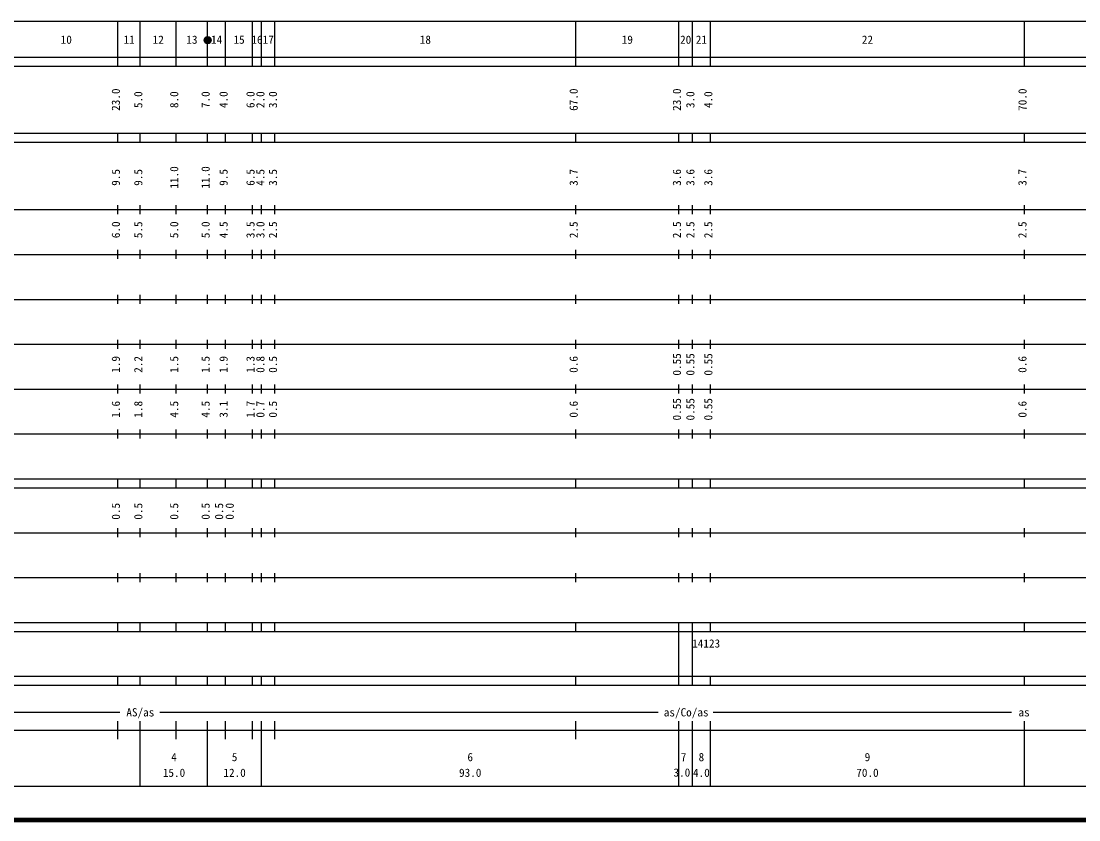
# Model space of a CAD drawing. Units: millimetres on the paper, enlarged 1000 times. Extents: x 40000 to 680000, y 20000 to 380000.
# Drawn here: x 314449 to 550098, y 20000 to 198000 of the extents above; entities that cross this region are included whole.
import ezdxf
from ezdxf.enums import TextEntityAlignment as Align

# ---------------------------------------------------------------- set-up
doc = ezdxf.new("R2010")
doc.units = ezdxf.units.MM
doc.header["$LTSCALE"] = 1000
doc.layers.add('M-TTL', color=7, linetype='Continuous', lineweight=13)
doc.layers.add('M-TTL-BAND', color=7, linetype='Continuous', lineweight=25)
doc.styles.add('ＭＳ ゴシック', font='')
doc.styles.get('ＭＳ ゴシック').set_extended_font_data('MS Gothic')

msp = doc.modelspace()

# ---------------------------------------------------------------- linework, layer by layer
at = {"layer": 'M-TTL', "color": 2, "lineweight": 140}
msp.add_line((40000, 20000), (680000, 20000), dxfattribs=at)
at = {"layer": 'M-TTL-BAND'}
for p, q in [((68000, 198000), (579000, 198000)), ((336000, 188000), (336000, 198000)), ((341000, 188000), (341000, 198000)), ((349000, 188000), (349000, 198000)), ((356000, 188000), (356000, 198000)), ((360000, 188000), (360000, 198000)), ((366000, 188000), (366000, 198000)), ((368000, 188000), (368000, 198000)), ((371000, 188000), (371000, 198000)), ((438000, 188000), (438000, 198000)), ((461000, 188000), (461000, 198000)), ((464000, 188000), (464000, 198000)), ((468000, 188000), (468000, 198000)), ((538000, 188000), (538000, 198000)), ((40000, 190000), (579000, 190000)), ((40000, 188000), (579000, 188000)), ((40000, 173000), (579000, 173000)), ((336000, 171000), (336000, 173000)), ((341000, 171000), (341000, 173000)), ((349000, 171000), (349000, 173000)), ((356000, 171000), (356000, 173000)), ((360000, 171000), (360000, 173000)), ((366000, 171000), (366000, 173000)), ((368000, 171000), (368000, 173000)), ((371000, 171000), (371000, 173000)), ((438000, 171000), (438000, 173000)), ((461000, 171000), (461000, 173000)), ((464000, 171000), (464000, 173000)), ((468000, 171000), (468000, 173000)), ((538000, 171000), (538000, 173000)), ((40000, 171000), (579000, 171000)), ((40000, 156000), (579000, 156000)), ((336000, 155000), (336000, 157000)), ((341000, 155000), (341000, 157000)), ((349000, 155000), (349000, 157000)), ((356000, 155000), (356000, 157000)), ((360000, 155000), (360000, 157000)), ((366000, 155000), (366000, 157000)), ((368000, 155000), (368000, 157000)), ((371000, 155000), (371000, 157000)), ((438000, 155000), (438000, 157000)), ((461000, 155000), (461000, 157000)), ((464000, 155000), (464000, 157000)), ((468000, 155000), (468000, 157000)), ((538000, 155000), (538000, 157000)), ((336000, 145000), (336000, 147000)), ((341000, 145000), (341000, 147000)), ((349000, 145000), (349000, 147000)), ((356000, 145000), (356000, 147000)), ((360000, 145000), (360000, 147000)), ((366000, 145000), (366000, 147000)), ((368000, 145000), (368000, 147000)), ((371000, 145000), (371000, 147000)), ((438000, 145000), (438000, 147000)), ((461000, 145000), (461000, 147000)), ((464000, 145000), (464000, 147000)), ((468000, 145000), (468000, 147000)), ((538000, 145000), (538000, 147000)), ((46000, 146000), (579000, 146000)), ((336000, 135000), (336000, 137000)), ((341000, 135000), (341000, 137000)), ((349000, 135000), (349000, 137000)), ((356000, 135000), (356000, 137000)), ((360000, 135000), (360000, 137000)), ((366000, 135000), (366000, 137000)), ((368000, 135000), (368000, 137000)), ((371000, 135000), (371000, 137000)), ((438000, 135000), (438000, 137000)), ((461000, 135000), (461000, 137000)), ((464000, 135000), (464000, 137000)), ((468000, 135000), (468000, 137000)), ((538000, 135000), (538000, 137000)), ((52000, 136000), (579000, 136000)), ((46000, 126000), (579000, 126000)), ((336000, 125000), (336000, 127000)), ((341000, 125000), (341000, 127000)), ((349000, 125000), (349000, 127000)), ((356000, 125000), (356000, 127000)), ((360000, 125000), (360000, 127000)), ((366000, 125000), (366000, 127000)), ((368000, 125000), (368000, 127000)), ((371000, 125000), (371000, 127000)), ((438000, 125000), (438000, 127000)), ((461000, 125000), (461000, 127000)), ((464000, 125000), (464000, 127000)), ((468000, 125000), (468000, 127000)), ((538000, 125000), (538000, 127000)), ((52000, 116000), (579000, 116000)), ((336000, 115000), (336000, 117000)), ((341000, 115000), (341000, 117000)), ((349000, 115000), (349000, 117000)), ((356000, 115000), (356000, 117000)), ((360000, 115000), (360000, 117000)), ((366000, 115000), (366000, 117000)), ((368000, 115000), (368000, 117000)), ((371000, 115000), (371000, 117000)), ((438000, 115000), (438000, 117000)), ((461000, 115000), (461000, 117000)), ((464000, 115000), (464000, 117000)), ((468000, 115000), (468000, 117000)), ((538000, 115000), (538000, 117000)), ((336000, 105000), (336000, 107000)), ((341000, 105000), (341000, 107000)), ((349000, 105000), (349000, 107000)), ((356000, 105000), (356000, 107000)), ((360000, 105000), (360000, 107000)), ((366000, 105000), (366000, 107000)), ((368000, 105000), (368000, 107000)), ((371000, 105000), (371000, 107000)), ((438000, 105000), (438000, 107000)), ((461000, 105000), (461000, 107000)), ((464000, 105000), (464000, 107000)), ((468000, 105000), (468000, 107000)), ((538000, 105000), (538000, 107000)), ((46000, 106000), (579000, 106000)), ((40000, 96000), (579000, 96000)), ((336000, 94000), (336000, 96000)), ((341000, 94000), (341000, 96000)), ((349000, 94000), (349000, 96000)), ((356000, 94000), (356000, 96000)), ((360000, 94000), (360000, 96000)), ((366000, 94000), (366000, 96000)), ((368000, 94000), (368000, 96000)), ((371000, 94000), (371000, 96000)), ((438000, 94000), (438000, 96000)), ((461000, 94000), (461000, 96000)), ((464000, 94000), (464000, 96000)), ((468000, 94000), (468000, 96000)), ((538000, 94000), (538000, 96000)), ((40000, 94000), (579000, 94000)), ((336000, 83000), (336000, 85000)), ((341000, 83000), (341000, 85000)), ((349000, 83000), (349000, 85000)), ((356000, 83000), (356000, 85000)), ((360000, 83000), (360000, 85000)), ((366000, 83000), (366000, 85000)), ((368000, 83000), (368000, 85000)), ((371000, 83000), (371000, 85000)), ((438000, 83000), (438000, 85000)), ((461000, 83000), (461000, 85000)), ((464000, 83000), (464000, 85000)), ((468000, 83000), (468000, 85000)), ((538000, 83000), (538000, 85000)), ((49000, 84000), (579000, 84000)), ((40000, 74000), (579000, 74000)), ((336000, 73000), (336000, 75000)), ((341000, 73000), (341000, 75000)), ((349000, 73000), (349000, 75000)), ((356000, 73000), (356000, 75000)), ((360000, 73000), (360000, 75000)), ((366000, 73000), (366000, 75000)), ((368000, 73000), (368000, 75000)), ((371000, 73000), (371000, 75000)), ((438000, 73000), (438000, 75000)), ((461000, 73000), (461000, 75000)), ((464000, 73000), (464000, 75000)), ((468000, 73000), (468000, 75000)), ((538000, 73000), (538000, 75000)), ((40000, 64000), (579000, 64000)), ((336000, 62000), (336000, 64000)), ((341000, 62000), (341000, 64000)), ((349000, 62000), (349000, 64000)), ((356000, 62000), (356000, 64000)), ((360000, 62000), (360000, 64000)), ((366000, 62000), (366000, 64000)), ((368000, 62000), (368000, 64000)), ((371000, 62000), (371000, 64000)), ((438000, 62000), (438000, 64000)), ((461000, 62000), (461000, 64000)), ((464000, 62000), (464000, 64000)), ((468000, 62000), (468000, 64000)), ((538000, 62000), (538000, 64000)), ((40000, 62000), (579000, 62000)), ((461000, 52000), (461000, 62000)), ((464000, 52000), (464000, 62000)), ((40000, 52000), (579000, 52000)), ((336000, 50000), (336000, 52000)), ((341000, 50000), (341000, 52000)), ((349000, 50000), (349000, 52000)), ((356000, 50000), (356000, 52000)), ((360000, 50000), (360000, 52000)), ((366000, 50000), (366000, 52000)), ((368000, 50000), (368000, 52000)), ((371000, 50000), (371000, 52000)), ((438000, 50000), (438000, 52000)), ((461000, 50000), (461000, 52000)), ((464000, 50000), (464000, 52000)), ((468000, 50000), (468000, 52000)), ((538000, 50000), (538000, 52000)), ((40000, 50000), (579000, 50000)), ((71000, 44000), (336416, 44000)), ((345311, 44000), (456404, 44000)), ((468594, 44000), (535121, 44000)), ((336000, 38000), (336000, 42000)), ((341000, 27500), (341000, 42000)), ((349000, 38000), (349000, 42000)), ((356000, 27500), (356000, 42000)), ((360000, 38000), (360000, 42000)), ((366000, 38000), (366000, 42000)), ((368000, 27500), (368000, 42000)), ((371000, 38000), (371000, 42000)), ((438000, 38000), (438000, 42000)), ((461000, 27500), (461000, 42000)), ((464000, 27500), (464000, 42000)), ((468000, 27500), (468000, 42000)), ((538000, 27500), (538000, 42000)), ((40000, 40000), (579000, 40000)), ((68000, 27500), (579000, 27500))]:
    msp.add_line(p, q, dxfattribs=at)
at = {"layer": 'M-TTL-BAND', "lineweight": 13}
msp.add_line((356000, 188000), (356000, 198000), dxfattribs=at)
at = {"layer": 'M-TTL-BAND'}
msp.add_circle((356003, 193765), 800, dxfattribs=at)
at = {"layer": 'M-TTL-BAND', "lineweight": 13}
for radius in [700, 600, 500, 400, 300, 200, 100, 25]:
    msp.add_circle((356000, 193765), radius, dxfattribs=at)

# ---------------------------------------------------------------- texts
at = {"layer": 'M-TTL-BAND', "style": 'ＭＳ ゴシック'}
for s, p in [('10', (324500, 192405)), ('11', (338500, 192405)), ('12', (345000, 192405)), ('13', (352500, 192405)), ('14', (358000, 192405)), ('15', (363000, 192405)), ('16', (367000, 192405)), ('17', (369500, 192405)), ('18', (404500, 192405)), ('19', (449500, 192405)), ('20', (462500, 192405)), ('21', (466000, 192405)), ('22', (503000, 192405)), ('AS/as', (341000, 42500)), ('as/Co/as', (462607, 42500)), ('as', (537895, 42500)), ('4', (348500, 32523)), ('5', (362000, 32523)), ('6', (414500, 32523)), ('7', (462042, 32523)), ('8', (466000, 32523)), ('9', (503000, 32523)), ('15.0', (348500, 29033)), ('12.0', (362000, 29033)), ('93.0', (414500, 29033)), ('3.0', (461649, 29077)), ('4.0', (466000, 29033)), ('70.0', (503000, 29033))]:
    msp.add_text(s, height=1833, dxfattribs=at).set_placement(p, align=Align.BOTTOM_CENTER)
for s, p in [('23.0', (337000, 180500)), ('5.0', (342000, 180500)), ('8.0', (350000, 180500)), ('7.0', (357000, 180500)), ('4.0', (361000, 180500)), ('6.0', (367000, 180500)), ('2.0', (369205, 180500)), ('3.0', (372000, 180500)), ('67.0', (439000, 180500)), ('23.0', (462000, 180500)), ('3.0', (465000, 180500)), ('4.0', (469000, 180500)), ('70.0', (539000, 180500)), ('11.0', (350000, 163174)), ('11.0', (357000, 163174)), ('9.5', (337000, 163174)), ('9.5', (342000, 163174)), ('9.5', (361000, 163174)), ('6.5', (367000, 163174)), ('4.5', (369205, 163174)), ('3.5', (372000, 163174)), ('3.7', (439000, 163174)), ('3.6', (462000, 163174)), ('3.6', (465000, 163174)), ('3.6', (469000, 163174)), ('3.7', (538982, 163174)), ('6.0', (337000, 151500)), ('5.5', (342000, 151500)), ('5.0', (350000, 151500)), ('5.0', (357000, 151500)), ('4.5', (361000, 151500)), ('3.5', (367000, 151500)), ('3.0', (369205, 151500)), ('2.5', (372000, 151500)), ('2.5', (439000, 151500)), ('2.5', (462000, 151500)), ('2.5', (465000, 151500)), ('2.5', (469000, 151500)), ('2.5', (538982, 151500)), ('1.9', (337000, 121500)), ('2.2', (342000, 121500)), ('1.5', (350000, 121500)), ('1.5', (357000, 121500)), ('1.9', (361000, 121500)), ('1.3', (367000, 121500)), ('0.8', (369205, 121500)), ('0.5', (372000, 121500)), ('0.6', (439000, 121500)), ('0.55', (462000, 121500)), ('0.55', (465000, 121500)), ('0.55', (469000, 121500)), ('0.6', (538982, 121500)), ('1.6', (337000, 111500)), ('1.8', (342000, 111500)), ('4.5', (350000, 111500)), ('4.5', (357000, 111500)), ('3.1', (361000, 111500)), ('1.7', (367000, 111500)), ('0.7', (369205, 111500)), ('0.5', (372000, 111500)), ('0.6', (439000, 111500)), ('0.55', (462000, 111500)), ('0.55', (465000, 111500)), ('0.55', (469000, 111500)), ('0.6', (538982, 111500)), ('0.5', (337000, 88764)), ('0.5', (342000, 88764)), ('0.5', (350000, 88764)), ('0.5', (357000, 88764)), ('0.5', (360000, 88764)), ('0.0', (362370, 88764))]:
    msp.add_text(s, height=1833, rotation=90, dxfattribs=at).set_placement(p, align=Align.BOTTOM_CENTER)
msp.add_text('14123', height=1833, dxfattribs=at).set_placement((463948, 57845), align=Align.BOTTOM_LEFT)

doc.saveas('drawing.dxf')
